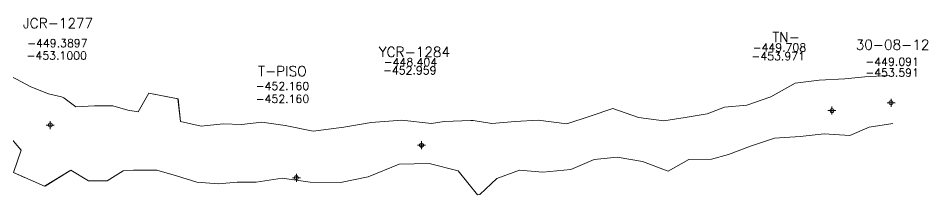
# Model space of a CAD drawing. Extents: x 10548 to 11224, y 0 to 10043.
# Drawn here: x 11110.2 to 11223.8, y 9683.4 to 9705.4 of the extents above; entities that cross this region are included whole.
import ezdxf
from ezdxf.enums import TextEntityAlignment as Align

# ---------------------------------------------------------------- set-up
doc = ezdxf.new("R2010")
doc.units = 0
doc.header["$MEASUREMENT"] = 0
doc.header["$PDMODE"] = 34
doc.header["$PDSIZE"] = 0.5
doc.layers.add('F-510-7642-E-FIC', color=154, linetype='Continuous')
doc.layers.add('F-510-7642-E-SCR', color=154, linetype='Continuous')
doc.styles.add('ROMAND', font='romand', dxfattribs={"width": 0.7})
doc.styles.add('ROMANS', font='romans.shx', dxfattribs={"width": 1.65})

# ---------------------------------------------------------------- blocks, each defined once
blk = doc.blocks.new('F2')
at = {"lineweight": 0}
blk.add_point((0, 0), dxfattribs=at)
at = {"lineweight": 0, "style": 'ROMAND'}
for tag, height, p in [('NOMBRE', 1.25, (0.2, 6.62)), ('CIELO', 1, (0.14, 4.62)), ('PISO', 1, (0.14, 3.25))]:
    blk.add_attdef(tag, text='', height=height, dxfattribs=at).set_placement(p, align=Align.CENTER)
at = {"lineweight": 0, "style": 'ROMANS', "flags": 1}
for tag, p in [('MINA', (-0.07, -3.26)), ('LOCALIZACION', (-0.07, -4.93)), ('ESTRUCTURA', (-0.07, -6.62)), ('NIVEL', (-0.07, -8.29)), ('OBRA', (-0.07, -10.12)), ('FECHA', (-0.07, -11.79)), ('ATRAS', (-0.07, -13.48)), ('TOPOGRAFO', (2.67, -15.3))]:
    blk.add_attdef(tag, text='', height=1.25, dxfattribs=at).set_placement(p, align=Align.CENTER)

msp = doc.modelspace()

# ---------------------------------------------------------------- linework, layer by layer
at = {"layer": 'F-510-7642-E-SCR', "linetype": 'Continuous', "lineweight": 0}
for points in [[(11104.62, 9700.23, -448.29), (11109.37, 9698.12, -448.44), (11109.37, 9698.12, -448.44), (11111.75, 9696.84, -448.46), (11113.99, 9695.97, -448.58), (11115.61, 9695.62, -449.2), (11115.88, 9695.49, -449.2)], [(11104.62, 9700.23, -453.29), (11109.37, 9698.12, -453.34), (11109.37, 9698.12, -453.34), (11111.75, 9696.84, -453.36), (11113.99, 9695.97, -453.28), (11115.61, 9695.62, -453.3), (11115.88, 9695.49, -453.3)], [(11218.9, 9698.25, -449.09), (11215.92, 9698.08, -448.87), (11213.43, 9697.86, -449.34), (11210.23, 9697.67, -449.52), (11207.25, 9697.3, -448.89), (11204.19, 9695.62, -449.37), (11201.18, 9694.54, -449.54), (11198.39, 9694.29, -449.02), (11196.25, 9693.49, -449.2), (11193.48, 9693.04, -449.27), (11190.81, 9692.6, -449.45), (11187.66, 9693.02, -448.82), (11184.45, 9694.13, -448.8), (11181.62, 9693.17, -448.97), (11178.7, 9692.21, -449.15), (11175.14, 9692.69, -448.82), (11172.24, 9692.53, -448.6), (11169.36, 9692.26, -448.67), (11167.01, 9692.65, -448.65), (11166.71, 9692.63, -448.65), (11163.41, 9692.53, -448.82)], [(11218.9, 9698.25, -453.59), (11215.92, 9698.08, -453.67), (11213.43, 9697.86, -453.64), (11210.23, 9697.67, -453.62), (11207.25, 9697.3, -453.39), (11204.19, 9695.62, -453.37), (11201.18, 9694.54, -453.34), (11198.39, 9694.29, -453.32), (11196.25, 9693.49, -453.4), (11193.48, 9693.04, -453.27), (11190.81, 9692.6, -453.15), (11187.66, 9693.02, -453.12), (11184.45, 9694.13, -453), (11181.62, 9693.17, -453.17), (11178.7, 9692.21, -453.15), (11175.14, 9692.69, -453.22), (11172.24, 9692.53, -453.2), (11169.36, 9692.26, -453.07), (11167.01, 9692.65, -453.05), (11166.71, 9692.63, -453.05), (11163.41, 9692.53, -453.02)], [(11140.61, 9692.45, -453.39), (11138.08, 9692.14, -453.46), (11135.78, 9692.22, -453.42), (11133.05, 9691.93, -453.38), (11130.48, 9692.53, -453.34), (11130.15, 9695.36, -453.41), (11126.5, 9696.07, -453.4), (11125.16, 9693.74, -453.36), (11123.87, 9693.94, -453.44), (11122.01, 9694.48, -453.42), (11119.7, 9694.46, -453.28), (11117.39, 9694.34, -453.25), (11115.88, 9695.49, -453.3)], [(11140.61, 9692.45, -448.39), (11138.08, 9692.14, -448.56), (11135.78, 9692.22, -448.52), (11133.05, 9691.93, -448.88), (11130.48, 9692.53, -448.84), (11130.12, 9695.36, -447.91), (11126.5, 9696.07, -447.9), (11125.16, 9693.74, -448.66), (11123.87, 9693.94, -448.54), (11122.01, 9694.48, -449.02), (11119.7, 9694.46, -449.18), (11117.39, 9694.34, -449.25), (11115.88, 9695.49, -449.2)], [(11101.84, 9694.58, -448.29), (11106.2, 9691.66, -448.44), (11106.2, 9691.66, -448.44), (11108.85, 9690.92, -448.46), (11110.56, 9688.96, -448.58), (11109.62, 9686.14, -449.2), (11113.48, 9684.45, -449.2)], [(11101.84, 9694.58, -453.29), (11106.2, 9691.66, -453.34), (11106.2, 9691.66, -453.34), (11108.85, 9690.92, -453.36), (11110.56, 9688.96, -453.28), (11109.62, 9686.14, -453.3), (11110.99, 9685.52, -453.3)], [(11163.41, 9692.53, -453.02), (11161.8, 9692.25, -453.31), (11158.11, 9692.67, -453.29), (11154.29, 9692.39, -453.37), (11150.85, 9691.8, -453.45), (11147.02, 9691.33, -453.42), (11143.55, 9692.03, -453.4), (11140.61, 9692.45, -453.39)], [(11163.41, 9692.53, -448.82), (11161.8, 9692.25, -448.81), (11158.11, 9692.67, -447.99), (11154.29, 9692.39, -448.47), (11150.85, 9691.8, -448.05), (11147.02, 9691.33, -448.82), (11143.55, 9692.03, -448.8), (11140.61, 9692.45, -448.39)], [(11219.44, 9692.28, -449.09), (11216.49, 9691.81, -448.87), (11214.07, 9690.79, -449.34), (11210.84, 9691, -449.52), (11207.86, 9690.63, -448.89), (11204.66, 9690.44, -449.37), (11201.64, 9689.46, -449.54), (11198.92, 9688.41, -449.02), (11196.77, 9687.82, -449.2), (11193.96, 9687.76, -449.27), (11191.38, 9686.32, -449.45), (11188.16, 9687.54, -448.82), (11185, 9688.06, -448.8), (11182.11, 9687.79, -448.97), (11179.21, 9686.53, -449.15), (11175.73, 9686.21, -448.82), (11172.79, 9686.45, -448.6), (11169.98, 9685.39, -448.67), (11167.85, 9683.39, -448.65), (11167.55, 9683.37, -448.65), (11165.15, 9686.34, -448.64)], [(11219.44, 9692.28, -453.59), (11216.49, 9691.81, -453.67), (11214.07, 9690.79, -453.64), (11210.84, 9691, -453.62), (11207.86, 9690.63, -453.39), (11204.66, 9690.44, -453.37), (11201.64, 9689.46, -453.34), (11198.92, 9688.41, -453.32), (11196.77, 9687.82, -453.4), (11193.96, 9687.76, -453.27), (11191.38, 9686.32, -453.15), (11188.16, 9687.54, -453.12), (11185, 9688.06, -453), (11182.11, 9687.79, -453.17), (11179.21, 9686.53, -453.15), (11175.73, 9686.21, -453.22), (11172.79, 9686.45, -453.2), (11169.98, 9685.39, -453.07), (11167.85, 9683.39, -453.05), (11167.55, 9683.37, -453.05), (11165.15, 9686.34, -453.24)], [(11139.92, 9684.94, -448.68), (11137.52, 9684.96, -448.56), (11135.2, 9684.74, -448.52), (11132.51, 9684.95, -448.88), (11129.96, 9685.75, -448.84), (11127.51, 9686.44, -447.91), (11127.21, 9686.46, -447.9), (11124.6, 9686.46, -448.66), (11123.29, 9686.36, -448.54), (11121.29, 9685.11, -449.02), (11118.98, 9685.09, -449.18), (11116.78, 9686.46, -449.25), (11113.48, 9684.45, -449.2)], [(11139.92, 9684.94, -453.28), (11137.52, 9684.96, -453.46), (11135.2, 9684.74, -453.42), (11132.51, 9684.95, -453.38), (11129.96, 9685.75, -453.34), (11127.51, 9686.44, -453.41), (11127.21, 9686.46, -453.4), (11124.6, 9686.46, -453.36), (11123.29, 9686.36, -453.44), (11121.29, 9685.11, -453.42), (11118.98, 9685.09, -453.28), (11116.78, 9686.46, -453.25), (11113.56, 9684.45, -453.3)], [(11165.15, 9686.34, -453.24), (11165.15, 9686.34, -453.24), (11161.5, 9687.26, -453.31), (11157.79, 9687.18, -453.29), (11153.89, 9685.61, -453.37), (11150.44, 9684.91, -453.45), (11146.64, 9684.94, -453.42), (11143.16, 9685.44, -453.4), (11139.92, 9684.94, -453.28)], [(11165.15, 9686.34, -448.64), (11165.15, 9686.34, -448.64), (11161.5, 9687.26, -448.81), (11157.79, 9687.18, -447.99), (11153.89, 9685.61, -448.47), (11150.44, 9684.91, -448.05), (11146.64, 9684.94, -448.82), (11143.16, 9685.44, -448.8), (11139.92, 9684.94, -448.68)]]:
    msp.add_polyline3d(points, dxfattribs=at)

# ---------------------------------------------------------------- block references
at = {"layer": 'F-510-7642-E-FIC', "linetype": 'Continuous', "lineweight": 0}
ref = msp.add_blockref('F2', (11114.2, 9692.08, -449.39), dxfattribs=at)
ref.add_attrib('NOMBRE', 'JCR-1277', dxfattribs={"layer": '0', "lineweight": 0, "height": 1.25, "style": 'ROMAND'}).set_placement((11115.16, 9704.17, -449.39), align=Align.CENTER)
ref.add_attrib('CIELO', '-449.3897', dxfattribs={"layer": '0', "lineweight": 0, "height": 1, "style": 'ROMAND'}).set_placement((11115.08, 9701.81, -449.39), align=Align.CENTER)
ref.add_attrib('PISO', '-453.1000', dxfattribs={"layer": '0', "lineweight": 0, "height": 1, "style": 'ROMAND'}).set_placement((11115, 9700.26, -449.39), align=Align.CENTER)
ref = msp.add_blockref('F2', (11211.82, 9693.89, -449.71), dxfattribs=at)
ref.add_attrib('NOMBRE', 'TN-', dxfattribs={"layer": '0', "lineweight": 0, "height": 1.25, "style": 'ROMAND'}).set_placement((11206.1, 9702.44, -449.71), align=Align.CENTER)
ref.add_attrib('CIELO', '-449.708', dxfattribs={"layer": '0', "lineweight": 0, "height": 1, "style": 'ROMAND'}).set_placement((11205.26, 9701.27, -449.71), align=Align.CENTER)
ref.add_attrib('PISO', '-453.971', dxfattribs={"layer": '0', "lineweight": 0, "height": 1, "style": 'ROMAND'}).set_placement((11205.11, 9700.18, -449.71), align=Align.CENTER)
msp.add_blockref('F2', (11219.2, 9694.87, -449.09), dxfattribs=at).add_auto_attribs({'NOMBRE': '30-08-12', 'CIELO': '-449.091', 'PISO': '-453.591'})
ref = msp.add_blockref('F2', (11160.56, 9689.56, -448.4), dxfattribs=at)
ref.add_attrib('NOMBRE', 'YCR-1284', dxfattribs={"layer": '0', "lineweight": 0, "height": 1.25, "style": 'ROMAND'}).set_placement((11159.68, 9700.58, -448.4), align=Align.CENTER)
ref.add_attrib('CIELO', '-448.404', dxfattribs={"layer": '0', "lineweight": 0, "height": 1, "style": 'ROMAND'}).set_placement((11159.18, 9699.44, -448.4), align=Align.CENTER)
ref.add_attrib('PISO', '-452.959', dxfattribs={"layer": '0', "lineweight": 0, "height": 1, "style": 'ROMAND'}).set_placement((11159.09, 9698.41, -448.4), align=Align.CENTER)
ref = msp.add_blockref('F2', (11144.93, 9685.49, -452.16), dxfattribs=at)
ref.add_attrib('NOMBRE', 'T-PISO', dxfattribs={"layer": '0', "lineweight": 0, "height": 1.25, "style": 'ROMAND'}).set_placement((11143.19, 9698.18, -452.16), align=Align.CENTER)
ref.add_attrib('CIELO', '-452.160', dxfattribs={"layer": '0', "lineweight": 0, "height": 1, "style": 'ROMAND'}).set_placement((11143.19, 9696.45, -452.16), align=Align.CENTER)
ref.add_attrib('PISO', '-452.160', dxfattribs={"layer": '0', "lineweight": 0, "height": 1, "style": 'ROMAND'}).set_placement((11143.19, 9694.85, -452.16), align=Align.CENTER)

doc.saveas('drawing.dxf')
